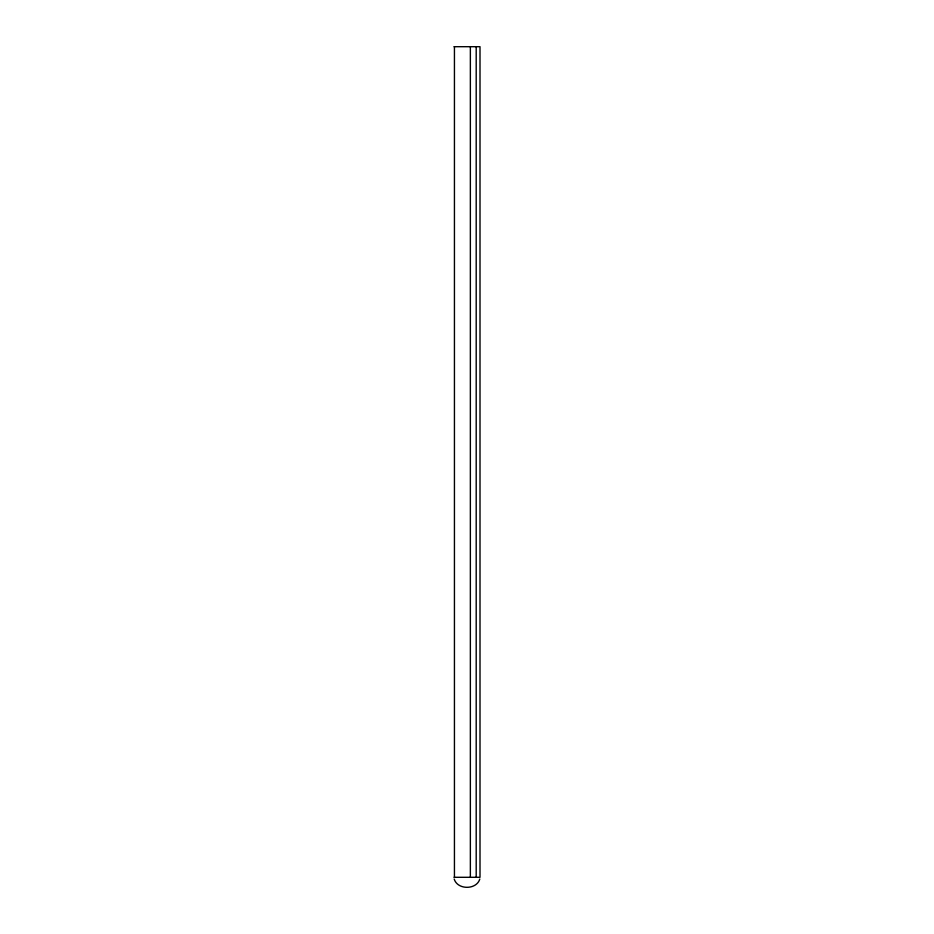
<?xml version="1.0" encoding="UTF-8"?>
<svg xmlns="http://www.w3.org/2000/svg" width="934" height="934" viewBox="0 0 934 934"><rect width="100%" height="100%" fill="white"/><g stroke="black" fill="none" stroke-linecap="round" stroke-linejoin="round"><path stroke-width="1.4" d="M479.807 879.034C476.527 890.079 457.473 890.079 454.193 879.034M453.994 46.7L480.006 46.7L480.006 877.295L453.994 877.295M476.2 46.7L476.2 877.295M470.362 46.7L470.362 877.295M454.438 46.7L454.438 877.295"/></g></svg>
